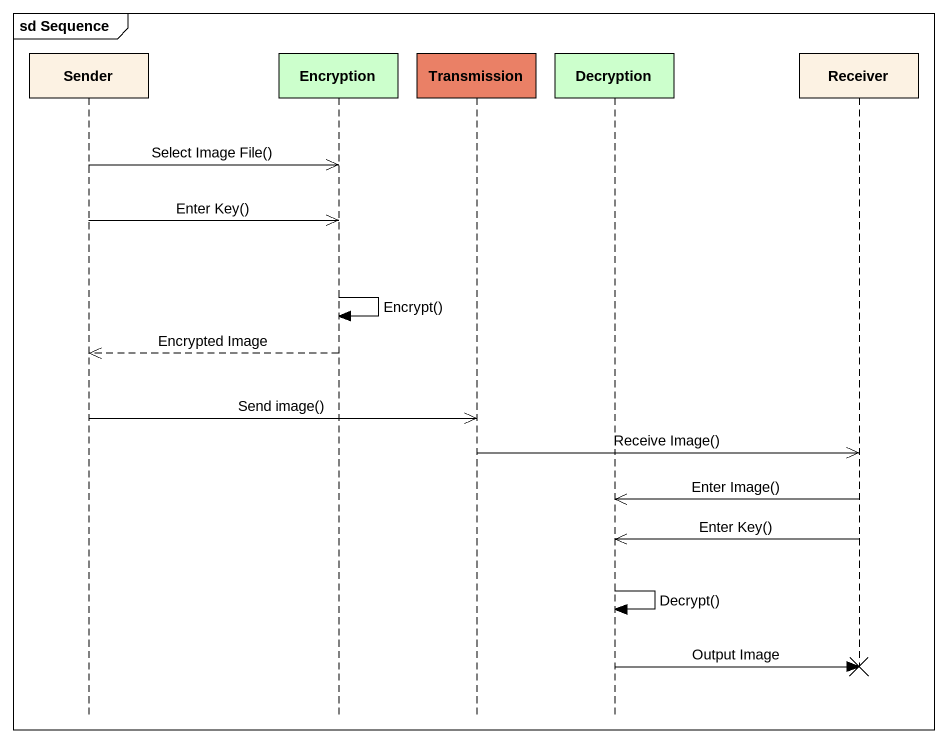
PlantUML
@startuml
mainframe sd Sequence
hide footbox
participant Sender
participant Encryption #CCFFCC
participant Transmission #EA8066
participant Decryption #CCFFCC
participant Receiver

Sender ->> Encryption : Select Image File()
Sender ->> Encryption : Enter Key()
Encryption -> Encryption : Encrypt()
Encryption -->> Sender : Encrypted Image
Sender ->> Transmission : Send image()
Transmission ->> Receiver : Receive Image()
Receiver ->> Decryption : Enter Image()
Receiver ->> Decryption : Enter Key()
Decryption -> Decryption : Decrypt()
Decryption -> Receiver !! : Output Image
@enduml
